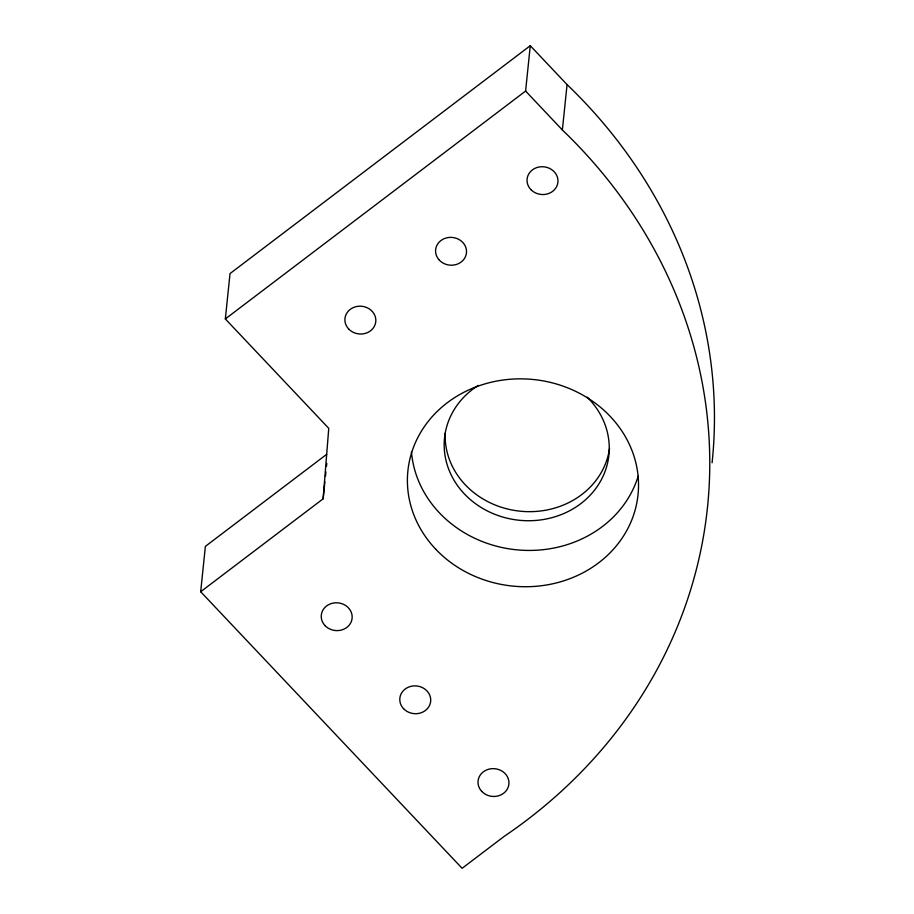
<?xml version="1.0" encoding="UTF-8"?>
<svg xmlns="http://www.w3.org/2000/svg" width="914" height="914" viewBox="0 0 914 914"><rect width="100%" height="100%" fill="white"/><g stroke="black" fill="none" stroke-linecap="round" stroke-linejoin="round"><path stroke-width="1.37" d="M567.068 84.602L562.373 129.971A531.765 477.131 5.9 0 1 504.185 836.379L462.118 868.3L200.68 591.735L323.133 498.816L328.754 428.346L225.335 318.94L230.02 273.583L530.28 45.7L567.068 84.602A531.765 477.131 5.9 0 1 712.086 462.792M200.68 591.735L205.376 546.378L326.686 454.304M323.133 498.816L324.881 481.804M325.475 476.125L325.91 471.875M326.492 466.209L326.789 463.375M225.335 318.94L525.596 91.057L530.28 45.7M525.596 91.057L562.373 129.971M638.155 476.251A115.69 103.808 5.9 0 1 515.427 549.691A115.69 103.808 5.9 0 1 411.449 451.733M587.199 397.19A82.637 74.148 5.9 0 1 580.39 503.957A82.637 74.148 5.9 0 1 461.878 491.138A82.637 74.148 5.9 0 1 478.285 385.422M609.535 448.488A82.637 74.148 5.9 0 1 520.98 511.269A82.637 74.148 5.9 0 1 445.152 433.225M435.612 549.086A115.69 103.808 5.9 0 0 632.168 518.969A115.69 103.808 5.9 0 0 501.101 380.315A115.69 103.808 5.9 0 0 435.612 549.086M403.554 708.67A15.492 13.904 5.9 0 0 429.877 704.637A15.492 13.904 5.9 0 0 412.317 686.071A15.492 13.904 5.9 0 0 403.554 708.67M439.348 260.17A15.492 13.904 5.9 0 0 465.672 256.137A15.492 13.904 5.9 0 0 448.111 237.56A15.492 13.904 5.9 0 0 439.348 260.17M481.781 791.433A15.492 13.904 5.9 0 0 508.104 787.388A15.492 13.904 5.9 0 0 490.555 768.823A15.492 13.904 5.9 0 0 481.781 791.433M325.007 625.576A15.492 13.904 5.9 0 0 351.33 621.543A15.492 13.904 5.9 0 0 333.77 602.977A15.492 13.904 5.9 0 0 325.007 625.576M348.668 328.983A15.492 13.904 5.9 0 0 374.991 324.95A15.492 13.904 5.9 0 0 357.443 306.373A15.492 13.904 5.9 0 0 348.668 328.983M531.308 190.021A15.492 13.904 5.9 0 0 557.357 184.834A15.492 13.904 5.9 0 0 538.826 167.045A15.492 13.904 5.9 0 0 531.308 190.021"/></g></svg>
